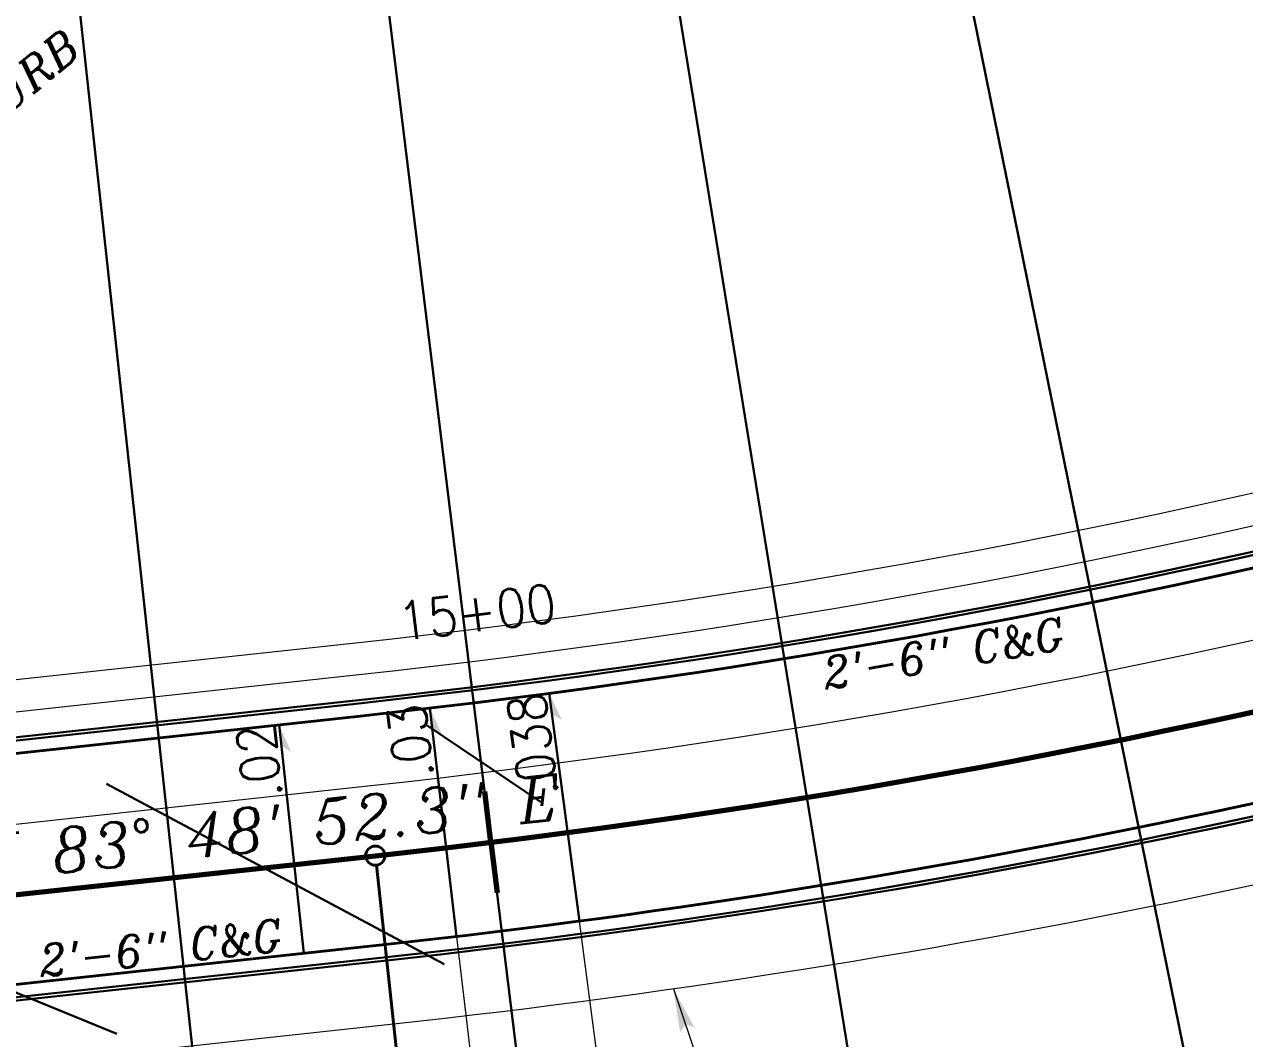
# Model space of a CAD drawing. Extents: x 2081963 to 2085386, y 738291 to 742228.
# Drawn here: x 2082692.3 to 2082883.4, y 740806.4 to 740965.3 of the extents above; entities that cross this region are included whole.
import ezdxf
from ezdxf.enums import TextEntityAlignment as Align

# ---------------------------------------------------------------- set-up
doc = ezdxf.new("R2010")
doc.units = 0
doc.header["$MEASUREMENT"] = 0
for name, color, linetype, lineweight in [('Pattern 1', 5, 'Continuous', 30), ('Pattern 5', 6, 'Continuous', 30), ('Prop Conc 2ft 6in Curb and Gutter', 1, 'Continuous', 30), ('Prop Dimension', 7, 'Continuous', 13), ('Prop DSN Text', 7, 'Continuous', 30), ('Prop EOT', 3, 'Continuous', 40), ('Prop Horizontal Alignment', 2, 'Continuous', 70), ('Prop Horizontal Alignment Direction Label', 2, 'Continuous', 40), ('Prop Horizontal Alignment Station Label', 2, 'Continuous', 40), ('Prop Horizontal Alignment Tick Label', 2, 'Continuous', 40), ('Prop Horizontal Alignment Tick Large', 2, 'Continuous', 70), ('Prop Horizontal Alignment Tick Small', 2, 'Continuous', 30), ('Prop Lane Lines', 9, 'Continuous', 13), ('Prop Superelevation  Arrow CELL', 9, 'Continuous', 30), ('Prop Superelevation Label', 9, 'Continuous', 30), ('Prop Terminator CELL', 7, 'Continuous', 0)]:
    doc.layers.add(name, color=color, linetype=linetype, lineweight=lineweight)
doc.layers.add('Prop Conc 4in Sidewalk', color=51, linetype='Continuous', lineweight=13, true_color=0xffff91)
doc.styles.add('Style-ITALICS', font='ITALICS.shx')
doc.styles.add('Style-STANDARD', font='STANDARD.shx')

# ---------------------------------------------------------------- blocks, each defined once
blk = doc.blocks.new('SUPRT_3')
at = {"layer": 'Prop Superelevation  Arrow CELL'}
blk.add_solid([(0, 0), (-2.140677, -0.691958), (-1.609401, -0.000042)], dxfattribs=at)
blk = doc.blocks.new('SUPLT_3')
at = {"layer": 'Prop Superelevation  Arrow CELL', "extrusion": (0, 0, -1), "xscale": 1.249992, "yscale": 1.249992, "zscale": 1.249992, "rotation": 179.998534}
blk.add_blockref('SUPRT_3', (0, 0), dxfattribs=at)
blk = doc.blocks.new('*U125')
at = {"layer": 'Prop Superelevation  Arrow CELL'}
blk.add_line((2.306435, 17.844267), (7.032364, -17.844185), dxfattribs=at)
at = {"layer": 'Prop Superelevation  Arrow CELL', "extrusion": (0, 0, -1), "xscale": 1.64042, "yscale": 1.64042, "zscale": 1.64042, "rotation": 82.480334}
blk.add_blockref('SUPLT_3', (-2.306435, 17.844267), dxfattribs=at)
at = {"layer": 'Prop Superelevation Label', "style": 'Style-STANDARD'}
blk.add_text('.038', height=6, rotation=97.543323, dxfattribs=at).set_placement((2.642508, 10.111056), align=Align.CENTER)
blk = doc.blocks.new('SUPRT_28')
at = {"layer": 'Prop Superelevation  Arrow CELL'}
blk.add_solid([(0, 0), (-2.140677, -0.691958), (-1.609401, -0.000042)], dxfattribs=at)
blk = doc.blocks.new('SUPLT_28')
at = {"layer": 'Prop Superelevation  Arrow CELL', "extrusion": (0, 0, -1), "xscale": 1.249992, "yscale": 1.249992, "zscale": 1.249992, "rotation": 179.998534}
blk.add_blockref('SUPRT_28', (0, 0), dxfattribs=at)
blk = doc.blocks.new('*U262')
at = {"layer": 'Prop Superelevation  Arrow CELL'}
blk.add_line((2.803611, 17.895219), (6.682508, -17.895201), dxfattribs=at)
at = {"layer": 'Prop Superelevation  Arrow CELL', "extrusion": (0, 0, -1), "xscale": 1.64042, "yscale": 1.64042, "zscale": 1.64042, "rotation": 83.838194}
blk.add_blockref('SUPLT_28', (-2.803611, 17.895219), dxfattribs=at)
at = {"layer": 'Prop Superelevation Label', "style": 'Style-STANDARD'}
blk.add_text('.02', height=6, rotation=96.185463, dxfattribs=at).set_placement((2.640074, 12.54976), align=Align.CENTER)
blk = doc.blocks.new('SUPRT_44')
at = {"layer": 'Prop Superelevation  Arrow CELL'}
blk.add_solid([(0, 0), (-2.140677, -0.691958), (-1.609401, -0.000042)], dxfattribs=at)
blk = doc.blocks.new('SUPLT_44')
at = {"layer": 'Prop Superelevation  Arrow CELL', "extrusion": (0, 0, -1), "xscale": 1.249992, "yscale": 1.249992, "zscale": 1.249992, "rotation": 179.998534}
blk.add_blockref('SUPRT_44', (0, 0), dxfattribs=at)
blk = doc.blocks.new('*U310')
at = {"layer": 'Prop Superelevation  Arrow CELL'}
blk.add_line((2.634645, 17.87754), (6.825574, -17.877685), dxfattribs=at)
at = {"layer": 'Prop Superelevation  Arrow CELL', "extrusion": (0, 0, -1), "xscale": 1.64042, "yscale": 1.64042, "zscale": 1.64042, "rotation": 83.338428}
blk.add_blockref('SUPLT_44', (-2.634645, 17.87754), dxfattribs=at)
at = {"layer": 'Prop Superelevation Label', "style": 'Style-STANDARD'}
blk.add_text('.03', height=6, rotation=96.685229, dxfattribs=at).set_placement((2.541252, 13.056567), align=Align.CENTER)
blk = doc.blocks.new('Terminator_3')
at = {"layer": 'Prop Terminator CELL', "color": 1, "linetype": 'Continuous', "lineweight": 0}
blk.add_solid([(-8.999982, 1.549997), (0, 0), (-7.899984, 0), (-9.049982, -1.599997)], dxfattribs=at)

msp = doc.modelspace()

# ---------------------------------------------------------------- linework, layer by layer
at = {"layer": 'Pattern 1'}
for p, q in [((2082824.23, 741049.22), (2082903.82, 740657.22)), ((2082782.73, 741041.63), (2082846.95, 740646.82)), ((2082740.97, 741035.67), (2082789.73, 740638.66)), ((2082694.1, 741030.49), (2082737.2, 740632.81))]:
    msp.add_line(p, q, dxfattribs=at)
at = {"layer": 'Pattern 5'}
for p, q in [((2082755.36, 740855.49), (2082773.28, 740843.41)), ((2082705.1, 740846.35), (2082758.03, 740818.07)), ((2082632.94, 740837.38), (2082706.74, 740807.15))]:
    msp.add_line(p, q, dxfattribs=at)
at = {"layer": 'Prop Conc 2ft 6in Curb and Gutter'}
for p, q in [((2082655.13, 740849.73), (2082744.6, 740859.43)), ((2082655.19, 740849.24), (2082744.66, 740858.93)), ((2082659.5, 740809.47), (2082748.97, 740819.17)), ((2082659.55, 740808.97), (2082749.02, 740818.67))]:
    msp.add_line(p, q, dxfattribs=at)
for radius, end in [(1255.5, 293.28409), (1256, 293.28409), (1296, 288.19183), (1296.5, 288.19183)]:
    msp.add_arc((2082609.33, 742107.62), radius, 276.18546, end, dxfattribs=at)
at = {"layer": 'Prop Conc 4in Sidewalk', "color": 7, "linetype": 'Continuous'}
for p, q in [((2082654.16, 740858.68), (2082743.63, 740868.38)), ((2082654.7, 740853.71), (2082744.17, 740863.41)), ((2082660.63, 740799.03), (2082750.1, 740808.73))]:
    msp.add_line(p, q, dxfattribs=at)
for radius, end in [(1246.5, 293.28409), (1251.5, 293.28409), (1306.5, 288.17676)]:
    msp.add_arc((2082609.33, 742107.62), radius, 276.18546, end, dxfattribs=at)
at = {"layer": 'Prop Dimension'}
for p, q in [((2082786.85, 740767.02), (2082779.2, 740824.82)), ((2082759.97, 740822.42), (2082766.72, 740764.84)), ((2082793.93, 740814.23), (2082810.6, 740765.26))]:
    msp.add_line(p, q, dxfattribs=at)
at = {"layer": 'Prop EOT'}
for p, q in [((2082655.4, 740847.25), (2082744.87, 740856.95)), ((2082659.28, 740811.46), (2082748.75, 740821.15))]:
    msp.add_line(p, q, dxfattribs=at)
at = {"layer": 'Prop EOT', "extrusion": (0, 0, -1)}
msp.add_arc((-2083013.79, 740681.37), 460, 26.7444, 47.7876, dxfattribs=at)
at = {"layer": 'Prop EOT'}
for radius, end in [(1258, 293.28409), (1294, 288.19183)]:
    msp.add_arc((2082609.33, 742107.62), radius, 276.18546, end, dxfattribs=at)
at = {"layer": 'Prop Horizontal Alignment'}
msp.add_line((2082657.77, 740825.38), (2082747.24, 740835.07), dxfattribs=at)
msp.add_arc((2082609.33, 742107.62), 1280, 276.18546, 293.28409, dxfattribs=at)
at = {"layer": 'Prop Horizontal Alignment Station Label', "color": 2, "linetype": 'Continuous', "lineweight": 40}
msp.add_line((2082757.03, 740744.8), (2082747.4, 740833.58), dxfattribs=at)
msp.add_circle((2082747.24, 740835.07), 1.5, dxfattribs=at)
at = {"layer": 'Prop Horizontal Alignment Tick Large', "color": 2, "linetype": 'Continuous', "lineweight": 70}
for q in [(2082764.37, 740845.11), (2082766.32, 740829.23)]:
    msp.add_line((2082765.35, 740837.17), q, dxfattribs=at)
at = {"layer": 'Prop Horizontal Alignment Tick Small', "color": 2, "linetype": 'Continuous', "lineweight": 30}
msp.add_line((2082864.02, 740853.22), (2082863.03, 740858.12), dxfattribs=at)
at = {"layer": 'Prop Lane Lines'}
for p, q in [((2082678.52, 740838.69), (2082746.06, 740846.01)), ((2082657.77, 740825.38), (2082747.24, 740835.07)), ((2082659.28, 740811.46), (2082748.75, 740821.15))]:
    msp.add_line(p, q, dxfattribs=at)
at = {"layer": 'Prop Lane Lines', "extrusion": (0, 0, -1)}
for radius, start in [(474, 33.969), (460, 26.7444)]:
    msp.add_arc((-2083013.79, 740681.37), radius, start, 47.7876, dxfattribs=at)
at = {"layer": 'Prop Lane Lines'}
for radius, end in [(1269, 293.28409), (1280, 293.28409), (1294, 288.19183)]:
    msp.add_arc((2082609.33, 742107.62), radius, 276.18546, end, dxfattribs=at)

# ---------------------------------------------------------------- block references
at = {"layer": 'Prop Superelevation  Arrow CELL'}
for name, p in [('*U125', (2082772.17, 740842.66)), ('*U262', (2082729.34, 740837.67))]:
    msp.add_blockref(name, p, dxfattribs=at)
at = {"layer": 'Prop Superelevation Label'}
msp.add_blockref('*U310', (2082753.14, 740840.3), dxfattribs=at)
at = {"layer": 'Prop Terminator CELL', "color": 1, "linetype": 'Continuous', "lineweight": 0, "extrusion": (0, 0, -1), "xscale": 0.75, "yscale": 0.75, "zscale": 0.75, "rotation": 71.204766}
msp.add_blockref('Terminator_3', (-2082793.93, 740814.23), dxfattribs=at)

# ---------------------------------------------------------------- texts
at = {"layer": 'Prop DSN Text', "lineweight": 30, "style": 'Style-ITALICS'}
for s, rotation, p in [('8" CURB', 39.6524, (2082689.26, 740950.88)), ('2\'-6" C&G', 9.6406, (2082836.63, 740864.29)), ('2\'-6" C&G', 6.1855, (2082713.83, 740818.12))]:
    msp.add_text(s, height=5, rotation=rotation, dxfattribs=at).set_placement(p, align=Align.CENTER)
at = {"layer": 'Prop Horizontal Alignment Direction Label', "linetype": 'Continuous', "style": 'Style-ITALICS'}
msp.add_text('N 83%%d 48\' 52.3" E', height=7, rotation=6.1855, dxfattribs=at).set_placement((2082730.75, 740835.92), align=Align.CENTER)
at = {"layer": 'Prop Horizontal Alignment Tick Label', "color": 2, "linetype": 'Continuous', "lineweight": 40, "style": 'Style-STANDARD'}
msp.add_text('15+00', height=6, rotation=7.0013, dxfattribs=at).set_placement((2082763.52, 740870.24), align=Align.CENTER)

doc.saveas('drawing.dxf')
